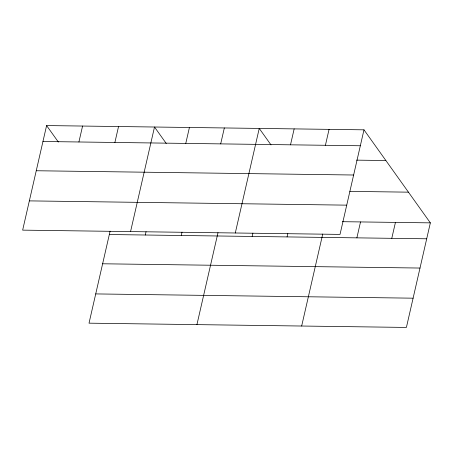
<?xml version="1.0" encoding="UTF-8"?>
<svg xmlns="http://www.w3.org/2000/svg" width="453" height="453" viewBox="0 0 453 453"><rect width="100%" height="100%" fill="white"/><g stroke="black" fill="none" stroke-linecap="round" stroke-linejoin="round"><path stroke-width="0.68" d="M46.597 125.566L22.65 230.135L340.027 234.399L363.98 129.83L46.597 125.566L58.363 142.055M78.918 141.976L82.571 126.053M114.892 142.463L118.539 126.534M110.085 231.211L89.02 323.17L406.403 327.434L430.35 222.865L363.98 129.83M130.56 231.585L154.507 127.016L166.268 143.505M145.294 235.011L146.053 231.693M185.77 143.414L189.422 127.486M181.262 235.498L182.021 232.179M220.685 143.884L224.331 127.956M196.93 324.62L217.995 232.661M235.294 232.989L259.241 128.425L271.007 144.915M252.145 236.449L252.904 233.131M290.509 144.818L294.156 128.895M287.055 236.919L287.814 233.601M325.418 145.288L329.065 129.36M301.664 326.024L322.729 234.065M356.879 237.853L360.526 221.93M391.788 238.323L395.441 222.395M42.95 141.495L360.328 145.758M356.556 160.141L385.882 160.532M36.251 170.747L353.629 175.011M349.795 191.376L408.447 192.163M29.349 200.883L346.726 205.147M342.372 221.687L430.35 222.865M109.326 234.529L426.703 238.793M102.621 263.782L420.005 268.046M95.719 293.918L413.102 298.182"/></g></svg>
